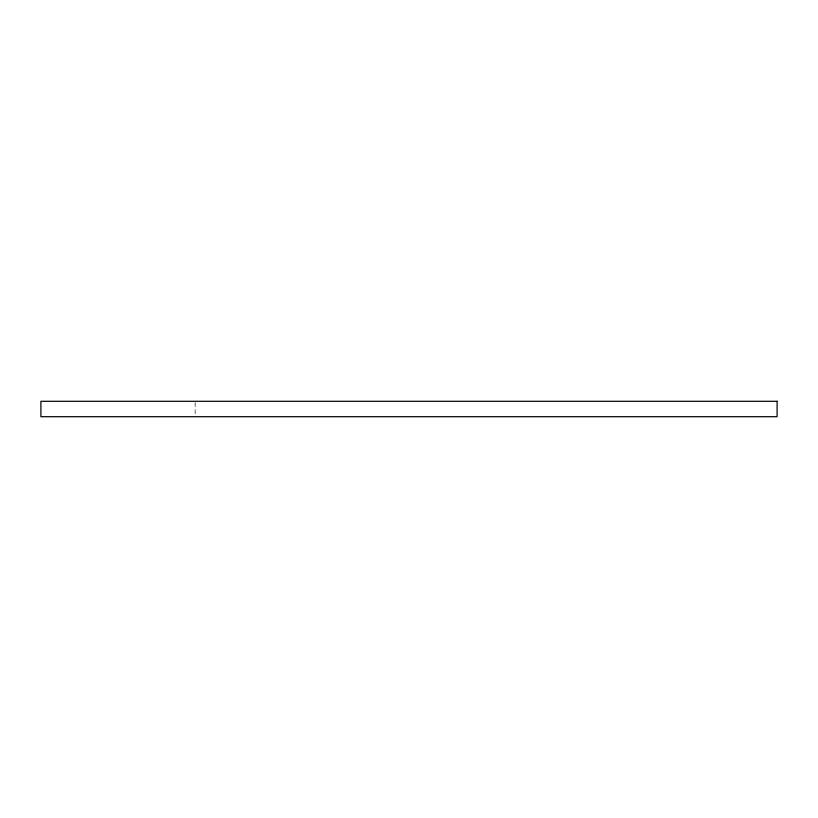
<?xml version="1.0" encoding="UTF-8"?>
<svg xmlns="http://www.w3.org/2000/svg" width="818" height="818" viewBox="0 0 818 818"><rect width="100%" height="100%" fill="white"/><g stroke="black" fill="none" stroke-linecap="round" stroke-linejoin="round"><path stroke-width="0.61" stroke-dasharray="4.09 3.07" d="M195.154 402.476L195.154 415.524"/><path stroke-width="1.23" d="M777.1 401.29L40.9 401.29L40.9 416.71L777.1 416.71L777.1 401.29"/></g></svg>
